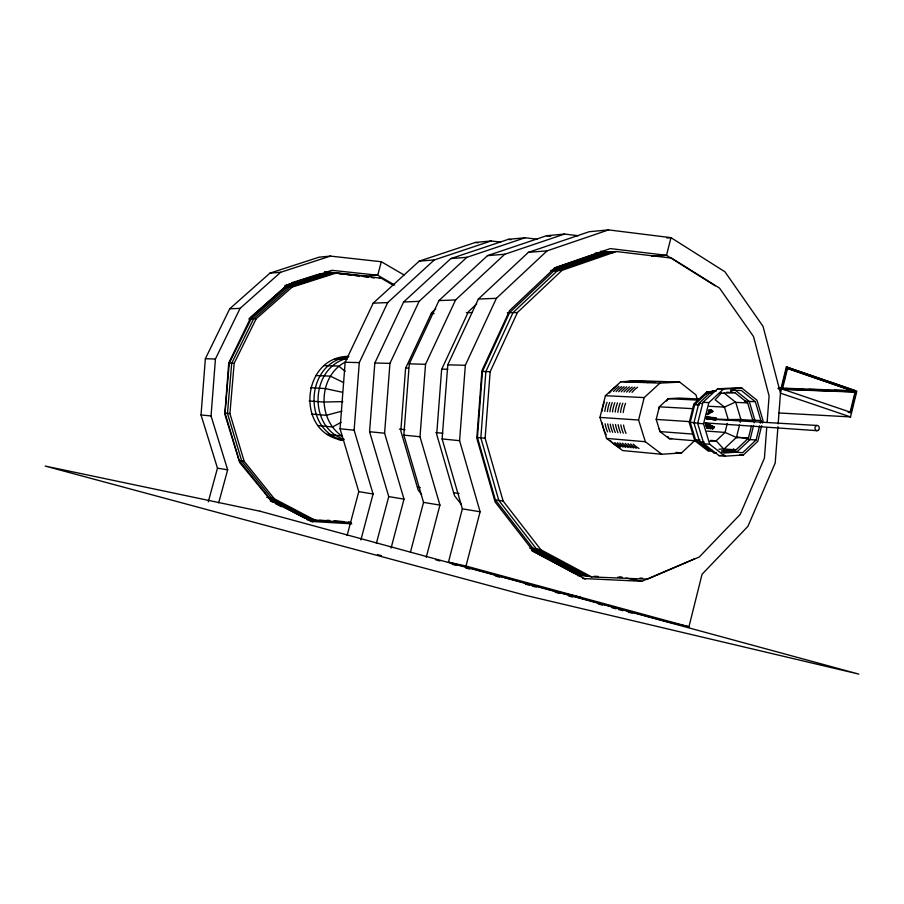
<?xml version="1.0" encoding="UTF-8"?>
<svg xmlns="http://www.w3.org/2000/svg" width="904" height="904" viewBox="0 0 904 904"><rect width="100%" height="100%" fill="white"/><g stroke="black" fill="none" stroke-linecap="round" stroke-linejoin="round"><path stroke-width="1.36" d="M376.38 543.361L388.754 496.601L369.578 431.728L374.832 363.001L403.636 301.97L450.847 258.589L508.342 239.345L525.1 237.763L537.484 239.255M391.104 548.016L403.998 499.132L384.596 433.219L389.94 363.374L419.117 301.36L466.916 257.301L525.1 237.763M410.405 552.299L423.535 502.387L403.839 435.129L409.286 363.86L438.937 300.58L487.493 255.64L546.558 235.741L564.559 234.046L578.357 235.741M426.27 557.237L439.932 505.11L419.998 436.745L425.535 364.278L455.593 299.936L504.771 254.25L564.559 234.046M777.937 426.699L775.203 463.017L747.924 526.343L702.046 574.277L688.961 626.754L668.723 622.088L448.452 562.152L462.362 508.828L442.112 438.937L447.774 364.832L478.363 299.032L528.388 252.352L589.159 231.729L608.584 229.898L670.994 237.673L724.929 271.776L763.032 326.333L780.468 393.172L778.152 423.908M448.452 562.152L465.989 566.04L480.103 511.777L459.594 440.677L465.345 365.272L496.375 298.331L547.056 250.86L608.584 229.898M583.509 575.26L532.897 548.242L495.358 499.867L477.436 437.525L482.453 371.465L509.528 312.716L553.881 270.872L607.906 252.159M766.716 427.739L764.434 458.136L740.139 514.478L699.312 556.977L647.4 579.159L591.747 576.955L540.874 549.768L503.132 501.053L485.12 438.259L490.16 371.702L517.404 312.524L561.994 270.364L616.313 251.527L671.582 258.092L719.539 288.139L753.507 336.503L769.101 395.963L767.134 422.213M208.293 501.822L217.468 468.159L201.027 414.959L205.355 358.741L229.729 308.784L269.912 273.144L319.123 257.165L330.435 256.092L381.318 261.731L404.122 275.019M218.678 502.861L227.661 469.843L211.05 415.953L215.434 359.001L240.08 308.377L280.692 272.273L330.435 256.092M347.113 535.484L358.775 491.629L340.062 428.79L345.158 362.255L373.205 303.156L419.23 261.132L475.346 242.453L491.075 240.972L500.714 242.114M360.888 539.903L373.069 494.002L354.131 430.191L359.295 362.606L387.714 302.591L434.304 259.923L491.075 240.972M310.14 519.28L269.268 497.844L239.21 460.543L225.039 413.083L229.266 363.148L251.188 318.886L287.031 287.393L330.841 273.392M351.102 522.478L315.428 520.376L274.364 498.816L244.148 461.289L229.921 413.546L234.17 363.295L256.194 318.75L292.229 287.077L336.254 272.985L381.273 278.206L393.161 285.223M348.356 357.001C306.049 361.363 301.461 429.231 342.435 440.056C295.179 433.423 301.168 356.142 348.887 356.357M853.274 403.026L850.935 412.574L850.099 412.292L855.353 390.799L786.344 366.922L780.932 388.776L778.129 388.675M850.099 412.292L850.743 412.326L855.749 391.85L786.955 368.256L855.941 392.11L853.941 400.291M778.683 412.958L850.528 416.913L856.834 391.116L786.344 366.922M727.279 423.411L725.064 432.417L716.149 440.813L709.855 441.22M786.977 366.934L780.468 393.172L850.528 416.913M784.378 378.663L786.627 369.555M787.576 368.267L782.423 389.093L850.743 412.326M690.215 421.648L656.202 419.411L659.344 406.823L668.18 398.675L679.299 398.076L699.978 399.059M718.917 449.243L724.138 448.915L736.477 437.344L739.551 425.016M740.229 422.304L740.907 419.592L735.766 402.359L724.025 392.991M721.516 450.825L735.958 449.921L748.376 438.237L751.473 425.795M753.586 425.377L750.06 439.57L736.636 452.192L723.55 453.017M754.23 422.789L754.874 420.213L749.28 401.421L735.359 390.268L731.426 390.46M721.561 452.249L730.692 451.684L742.625 452.723L756.094 440.022L759.631 425.773M760.275 423.174L760.919 420.586L755.326 401.704L741.359 390.505L730.613 390.087M761.665 425.694L757.778 441.355L743.314 455.006L724.963 456.17L719.03 455.627L703.843 443.774L697.673 423.366L702.962 402.314L717.629 388.776L735.946 387.918L741.947 388.144L756.953 400.189L762.965 420.473L762.309 423.083M695.086 440.225L681.537 452.927L661.807 454.26L645.354 441.717L638.586 420.021L644.19 397.579L659.976 383.115L679.74 382.132L695.933 394.822L697.165 398.845M716.092 452.949L713.731 452.746L699.651 441.762L693.933 422.869L698.837 403.376L712.431 390.844L716.352 390.652M724.963 456.17L709.73 444.259L703.538 423.761L708.849 402.608L723.573 389.014L741.947 388.144M661.807 454.26L622.641 450.565L606.561 438.417L599.94 417.422L605.409 395.703L620.811 381.714L640.122 380.765L679.74 382.132M711.99 450.192L708.487 449.887L695.515 439.762L690.238 422.371L694.758 404.427L707.29 392.878L712.51 392.63M381.318 261.731L377.714 275.212L365.939 276.025L324.683 271.629M658.733 408.811L659.344 406.823L693.413 408.71M706.001 394.268L706.883 391.816L712.341 391.534M666.644 401.048L668.18 398.675L698.317 400.133M707.617 428.067L708.148 427.276L709.007 427.705L708.487 428.496L706.838 428.021L708.487 428.496M707.719 428.439L708.25 427.66L710.702 428.643L711.233 427.863L706.634 425.535M710.374 427.434L709.064 428.168M709.945 428.598L710.476 427.807M712.329 428.767L713.629 428.033L712.329 428.767L705.821 425.648M712.996 427.784L714.296 427.05L712.996 427.784L708.646 425.705M721.448 392.924L715.154 399.783L724.454 407.105L728.228 419.558L741.992 419.445M730.692 451.684L733.788 448.779M476.69 303.936L468.498 311.597L441.638 369.386L436.7 434.372L454.52 495.731L461.469 504.59M435.751 308.829L431.671 312.603L405.591 368.312L400.822 430.948L418.179 490.115L421.637 494.499M706.883 391.816L693.876 403.896L689.244 422.609L694.803 440.689L708.352 451.152L712.431 450.881M249.753 318.027L284.455 287.551L328.163 273.596L330.954 273.912M709.696 410.439L708.261 410.314L712.092 410.574L709.866 410.405M707.911 413.218L712.092 410.574M707.595 414.699L712.906 411.331L711.493 410.687L710.68 411.162L712.126 411.828L710.555 412.28M345.26 362.041C318.366 376.245 316.931 418.778 341.723 435.909L326.966 434.327M709.075 411.071L709.866 410.597L709.098 410.552L709.753 411.162M708.352 411.851L711.437 409.964M706.86 414.009L712.25 410.721M341.102 422.349L332.48 426.982L317.835 425.535M735.359 402.088L724.454 407.105L709.211 406.303M582.605 578.503L641.908 581.283L694.679 558.751M554.163 268.251L598.697 252.849L601.51 253.176M550.728 270.691L603.284 252.51M611.624 251.877L557.474 270.646L513.009 312.637L485.866 371.567L480.838 437.852L498.793 500.387L536.434 548.92L587.159 576.006M291.868 282.715L318.106 274.341L336.254 272.985M285.223 285.472L320.728 274.149M284.624 286.184L322.841 273.991L325.621 274.307M284.545 286.873L325.496 273.799L331.067 274.432M341.904 411.162L326.254 415.298L311.699 414.055M347.294 358.3C310.128 367.295 307.654 427.536 344.221 439.367M666.96 238.001L670.994 237.673L666.497 255.301L651.75 256.318M269.912 273.144L280.692 272.273M419.23 261.132L434.304 259.923M450.847 258.589L466.916 257.301M487.493 255.64L504.771 254.25M528.388 252.352L547.056 250.86M595.295 253.109L616.313 251.527M379.386 278.33L381.273 278.206M706.499 417.817L713.482 417.591L713.561 418.575L712.578 418.642L712.499 417.637L711.719 417.591L711.81 418.586M707.233 419.275L715.957 418.721L715.878 417.738L706.261 418.077M671.977 438.496L669.209 438.677L659.988 431.592L656.202 419.411M719.03 455.627L724.658 455.277M284.455 287.551L292.229 287.077M550.525 271.076L561.994 270.364M711.584 418.902L728.228 419.558M708.487 449.887L711.098 449.717M713.731 452.746L716.341 452.576M720.318 393.319L734.771 392.618L747.664 402.935L752.84 420.326L740.907 419.592M706.25 417.252L707.233 417.207L707.312 418.19M707.459 418.315L707.38 417.32L709.131 417.332L709.211 418.303M706.408 417.682L711.245 417.456L711.335 418.439M706.047 417.93L713.482 417.591M705.843 418.19L715.878 417.738M713.584 418.823L712.601 418.868L712.691 419.863L713.674 419.806L712.815 418.778M707.244 419.366L715.979 418.97L716.07 419.953M707.38 417.32L709.131 417.332M706.883 417.569L711.245 417.456M711.595 419.083L715.979 418.97M229.729 308.784L240.08 308.377M373.205 303.156L387.714 302.591M403.636 301.97L419.117 301.36M438.937 300.58L455.593 299.936M478.363 299.032L496.375 298.331M431.253 313.631L434.056 313.552M466.351 312.705L471.956 312.558M248.702 318.942L256.194 318.75M507.359 312.773L517.404 312.524M342.819 401.613L323.711 402.043L309.179 401.014M334.729 359.024L347.068 359.295M205.355 358.741L215.434 359.001M345.158 362.255L359.295 362.606M374.832 363.001L389.94 363.374M409.286 363.86L425.535 364.278M447.774 364.832L465.345 365.272M324.005 365.634L338.74 366.075L345.192 371.318M405.602 368.018L408.427 368.109M442.237 369.103L447.875 369.273M229.266 363.148L234.17 363.295M482.453 371.465L490.16 371.702M620.811 381.714L659.976 383.115M778.231 388.008L855.353 390.799M784.988 388.494L803.294 389.161M808.933 389.364L828.652 390.087M834.29 390.291L849.783 390.856M779.395 389.025L855.749 391.85M783 389.398L855.941 392.11M717.629 388.776L723.573 389.014M712.431 390.844L715.968 390.98M577.464 575.532L588.64 575.972M619.398 577.204L622.189 577.317M594.097 576.289L598.256 576.447M617.681 577.227L621.839 577.385M639.874 578.097L642.642 578.21M315.666 375.533L330.288 376.132L343.576 382.539M726.488 392.279L734.771 392.618M707.29 392.878L710.793 393.037M744.5 401.195L755.326 401.704M605.409 395.703L644.19 397.579M735.766 402.359L747.664 402.935M702.962 402.314L708.849 402.608M307.145 519.845L329.248 520.953M333.395 521.167L344.447 521.71M310.23 521.382L351.78 523.834M698.837 403.376L702.34 403.546M694.758 404.427L699.391 404.664M848.133 412.427L850.935 412.574M694.724 404.551L699.357 404.8M310.558 387.726L325.101 388.539L342.424 392.291M708.939 410.393L711.312 411.071M712.137 411.297L712.906 411.331M706.544 418.925L817.182 425.468M310.321 518.896L307.518 518.726L269.222 498.658M311.541 519.359L314.366 519.529M327.033 520.275L329.847 520.444M315.519 519.981L312.773 519.823L271.81 498.33L241.673 460.916L227.469 413.32L231.706 363.216L253.685 318.818L289.619 287.235L333.542 273.189L336.265 273.505M319.62 520.229L329.203 520.794M334.672 521.122L344.254 521.687M707.233 417.207L706.476 417.162L706.555 418.145M752.467 420.066L760.919 420.586M713.561 418.575L712.714 417.546M690.238 422.371L694.86 422.676M693.933 422.869L698.6 423.174M697.673 423.366L703.538 423.761M599.94 417.422L638.586 420.021M705.052 422.88L817.058 430.688M707.052 431.106L725.064 432.417L737.449 437.943M736.511 437.208L748.41 438.112M692.69 434.067L659.988 431.592L659.253 428.835M736.477 437.344L748.376 438.237M746.467 439.287L756.094 440.022M710.634 440.384L716.149 440.813L724.646 450.056M695.515 439.762L700.148 440.135M696.6 440.892L669.209 438.677L667.954 436.609M699.651 441.762L704.329 442.135M703.843 443.774L709.73 444.259M606.561 438.417L645.354 441.717M724.138 448.915L735.958 449.921M739.709 454.678L743.314 455.006M676.079 452.429L681.537 452.927M399.365 429.151L404.969 429.671M435.818 432.564L442.824 433.219M225.039 413.083L229.921 413.546M477.436 437.525L485.12 438.259M201.027 414.959L211.05 415.953M340.062 428.79L354.131 430.191M369.578 431.728L384.596 433.219M403.839 435.129L419.998 436.745M442.112 438.937L459.594 440.677M338.175 439.581L343.576 440.124M338.989 273.822L343.068 274.296M347.147 274.771L351.238 275.234M355.317 275.709L359.397 276.183M363.476 276.658L367.566 277.132M371.646 277.596L374.369 277.912M475.346 242.453L478.137 242.78M508.342 239.345L511.122 239.673M600.572 251.255L613.07 252.736M546.558 235.741L550.751 236.249M417.535 487.222L420.303 487.64M453.548 492.68L459.085 493.527M239.21 460.543L244.148 461.289M495.358 499.867L503.132 501.053M217.468 468.159L227.661 469.843M358.775 491.629L373.069 494.002M388.754 496.601L403.998 499.132M423.535 502.387L439.932 505.11M462.362 508.828L480.103 511.777M530.704 547.824L540.874 549.768M266.748 497.358L274.364 498.816M348.492 522.116L351.057 522.625M626.133 578.108L641.908 581.283M591.747 576.955L574.492 573.396L531.541 550.491M315.428 520.376L304.908 518.195L270.398 500.104M561.712 592.967L580.684 597.273M377.443 554.615L381.477 555.7M435.773 559.825L439.852 560.932M452.079 564.254L456.158 565.362M465.662 567.949L469.741 569.057M495.561 576.074L499.629 577.181M525.45 584.199L529.518 585.306M532.241 586.052L536.321 587.159M555.237 592.301L559.293 593.397M568.752 595.973L572.797 597.069M598.471 604.053L602.527 605.149M611.985 607.725L616.031 608.821M618.731 609.556L622.788 610.663M628.19 612.132L632.246 613.228M465.989 566.04L688.961 626.754M780.932 388.776L781.79 389.07M713.764 427.841L705.301 423.739L713.629 428.033M706.713 425.411L711.369 427.671M705.9 425.332L713.098 428.812M708.273 427.095L709.143 427.513M706.058 426.394L710.702 428.643M706.928 423.716L713.527 427.004M709.696 426.405L712.861 427.976M705.922 422.823L714.296 427.05M312.694 521.902L270.748 500.398L239.696 462.554L224.813 414.156L228.723 363.035L250.781 317.553L287.189 285.02L331.881 270.307L377.714 275.212L394.709 285.054M270.352 500.906L272.816 502.195M275.268 503.483L281.415 506.703M529.755 548.061L578.989 574.322M585.317 579.08L533.563 551.485L495.143 502.002L476.815 438.203L481.945 370.583L509.664 310.479L555.045 267.686L610.29 248.589L666.497 255.301L715.233 285.833M365.939 276.025L368.335 277.415M730.488 390.89L732.624 392.596M710.668 409.919L711.324 410.529M715.109 417.693L715.188 418.676M715.211 418.925L715.301 419.908M715.087 420.01L714.996 419.015L714.216 418.97L714.307 419.964M710.487 417.411L710.578 418.394M710.352 418.495L710.273 417.501L709.493 417.456L709.583 418.45M708.363 417.275L708.453 418.258M708.148 417.377L708.239 418.371M625.331 382.008A34.476 29.516 -85.6 0 1 635.184 381.364M619.85 447.717A34.476 29.516 -85.6 0 1 610.573 440.847M606.268 434.79A34.476 29.516 -85.6 0 1 605.624 433.57M605.307 432.948A34.476 29.516 -85.6 0 1 602.154 422.823M601.974 411.263A34.476 29.516 -85.6 0 1 604.256 402.178M609.375 392.969A34.476 29.516 -85.6 0 1 609.793 392.426M610.234 391.895A34.476 29.516 -85.6 0 1 617.737 385.307M625.602 447.288A34.702 29.651 -85.6 0 1 619.918 442.971M612.675 432.304A34.702 29.651 -85.6 0 1 610.211 424.112M609.906 411.761A34.702 29.651 -85.6 0 1 612.2 402.596M618.652 391.737A34.702 29.651 -85.6 0 1 624.099 386.72M635.218 381.883A34.702 29.651 -85.6 0 1 642.043 381.522M628.223 447.525A34.781 29.696 -85.6 0 1 622.54 443.197M615.274 432.507A34.781 29.696 -85.6 0 1 612.81 424.304M612.494 411.919A34.781 29.696 -85.6 0 1 614.799 402.743M621.263 391.85A34.781 29.696 -85.6 0 1 626.721 386.833M637.851 381.974A34.781 29.696 -85.6 0 1 644.688 381.612M640.586 382.064A34.861 29.742 -85.6 0 1 649.287 381.929M630.935 447.774A34.861 29.742 -85.6 0 1 625.24 443.435M617.963 432.722A34.861 29.742 -85.6 0 1 615.5 424.496M615.183 412.088A34.861 29.742 -85.6 0 1 617.489 402.89M623.963 391.963A34.861 29.742 -85.6 0 1 629.444 386.935M643.298 382.166A34.94 29.787 -85.6 0 1 651.4 381.94M633.625 448.011A34.94 29.787 -85.6 0 1 627.93 443.672M620.641 432.937A34.94 29.787 -85.6 0 1 618.166 424.688M617.861 412.247A34.94 29.787 -85.6 0 1 620.167 403.026M626.653 392.087A34.94 29.787 -85.6 0 1 632.133 387.048M623.059 447.051A34.634 29.606 -85.6 0 1 617.387 442.745M610.155 432.101A34.634 29.606 -85.6 0 1 607.691 423.931M607.386 411.602A34.634 29.606 -85.6 0 1 609.68 402.461M616.121 391.624A34.634 29.606 -85.6 0 1 621.568 386.618M632.043 381.906A34.634 29.606 -85.6 0 1 639.478 381.431M620.438 446.813A34.555 29.561 -85.6 0 1 614.776 442.519M607.556 431.897A34.555 29.561 -85.6 0 1 605.092 423.739M604.787 411.444A34.555 29.561 -85.6 0 1 607.07 402.325M613.5 391.5A34.555 29.561 -85.6 0 1 618.946 386.516M628.788 381.951A34.555 29.561 -85.6 0 1 636.823 381.341M639.038 448.508A35.098 29.888 -85.6 0 1 633.32 444.146M626.02 433.366A35.098 29.888 -85.6 0 1 623.534 425.072M623.229 412.586A35.098 29.888 -85.6 0 1 625.545 403.32M632.054 392.325A35.098 29.888 -85.6 0 1 637.546 387.262M647.513 382.629A35.098 29.888 -85.6 0 1 655.637 381.996M645.998 382.256A35.019 29.832 -85.6 0 1 653.49 381.951M636.303 448.26A35.019 29.832 -85.6 0 1 630.585 443.909M623.297 433.152A35.019 29.832 -85.6 0 1 620.822 424.88M620.506 412.416A35.019 29.832 -85.6 0 1 622.822 403.173M629.32 392.2A35.019 29.832 -85.6 0 1 634.811 387.149M711.99 427.547L711.448 428.338L712.77 427.592L711.99 427.547M712.646 426.564L712.115 427.366L713.425 426.62L712.646 426.564M714.883 417.784L714.103 417.738L714.194 418.733L714.974 418.789L714.883 417.784M259.911 511.201L45.2 466.068L525.235 595.261L858.8 674.101L259.911 511.201M818.595 429.931A2.622 2.158 -86.3 0 0 817.747 425.558A2.622 2.158 -86.3 0 0 815.024 428.745A2.622 2.158 -86.3 0 0 818.595 429.931"/></g></svg>
